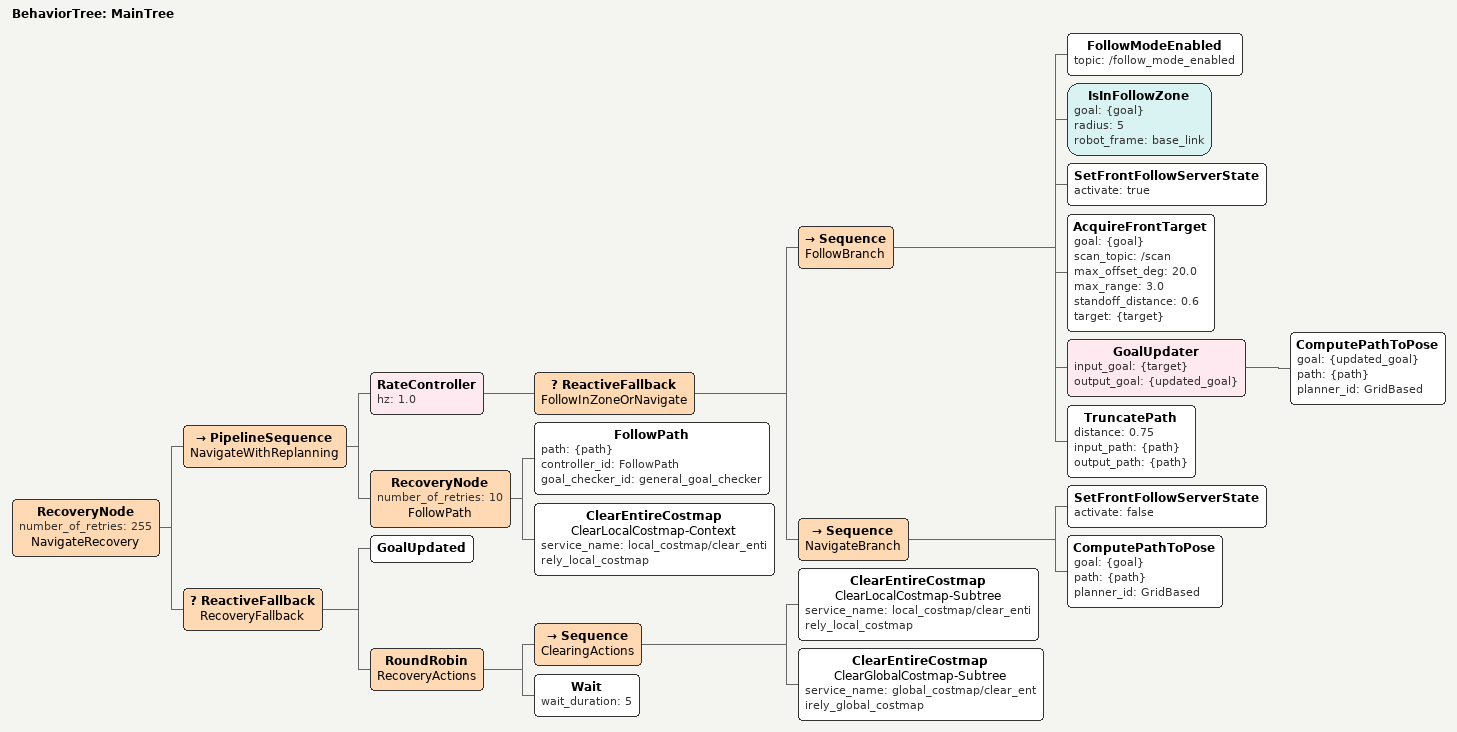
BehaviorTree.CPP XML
<root main_tree_to_execute="MainTree">
  <BehaviorTree ID="MainTree">
    <RecoveryNode number_of_retries="255" name="NavigateRecovery">
      <PipelineSequence name="NavigateWithReplanning">
        <RateController hz="1.0">
          <ReactiveFallback name="FollowInZoneOrNavigate">
            <Sequence name="FollowBranch">
              <FollowModeEnabled topic="/follow_mode_enabled"/>
              <IsInFollowZone goal="{goal}" radius="5" robot_frame="base_link"/>
              <SetFrontFollowServerState activate="true"/>
              <AcquireFrontTarget goal="{goal}" scan_topic="/scan" max_offset_deg="20.0" max_range="3.0" standoff_distance="0.6" target="{target}"/>
              <GoalUpdater input_goal="{target}" output_goal="{updated_goal}">
                <ComputePathToPose goal="{updated_goal}" path="{path}" planner_id="GridBased"/>
              </GoalUpdater>
              <TruncatePath distance="0.75" input_path="{path}" output_path="{path}"/>
            </Sequence>
            <Sequence name="NavigateBranch">
              <SetFrontFollowServerState activate="false"/>
              <ComputePathToPose goal="{goal}" path="{path}" planner_id="GridBased"/>
            </Sequence>
          </ReactiveFallback>
        </RateController>
        <RecoveryNode number_of_retries="10" name="FollowPath">
          <FollowPath path="{path}" controller_id="FollowPath" goal_checker_id="general_goal_checker"/>
          <ClearEntireCostmap name="ClearLocalCostmap-Context" service_name="local_costmap/clear_entirely_local_costmap"/>
        </RecoveryNode>
      </PipelineSequence>
      <ReactiveFallback name="RecoveryFallback">
        <GoalUpdated/>
        <RoundRobin name="RecoveryActions">
          <Sequence name="ClearingActions">
            <ClearEntireCostmap name="ClearLocalCostmap-Subtree" service_name="local_costmap/clear_entirely_local_costmap"/>
            <ClearEntireCostmap name="ClearGlobalCostmap-Subtree" service_name="global_costmap/clear_entirely_global_costmap"/>
          </Sequence>
          <Wait wait_duration="5"/>
        </RoundRobin>
      </ReactiveFallback>
    </RecoveryNode>
  </BehaviorTree>
</root>
